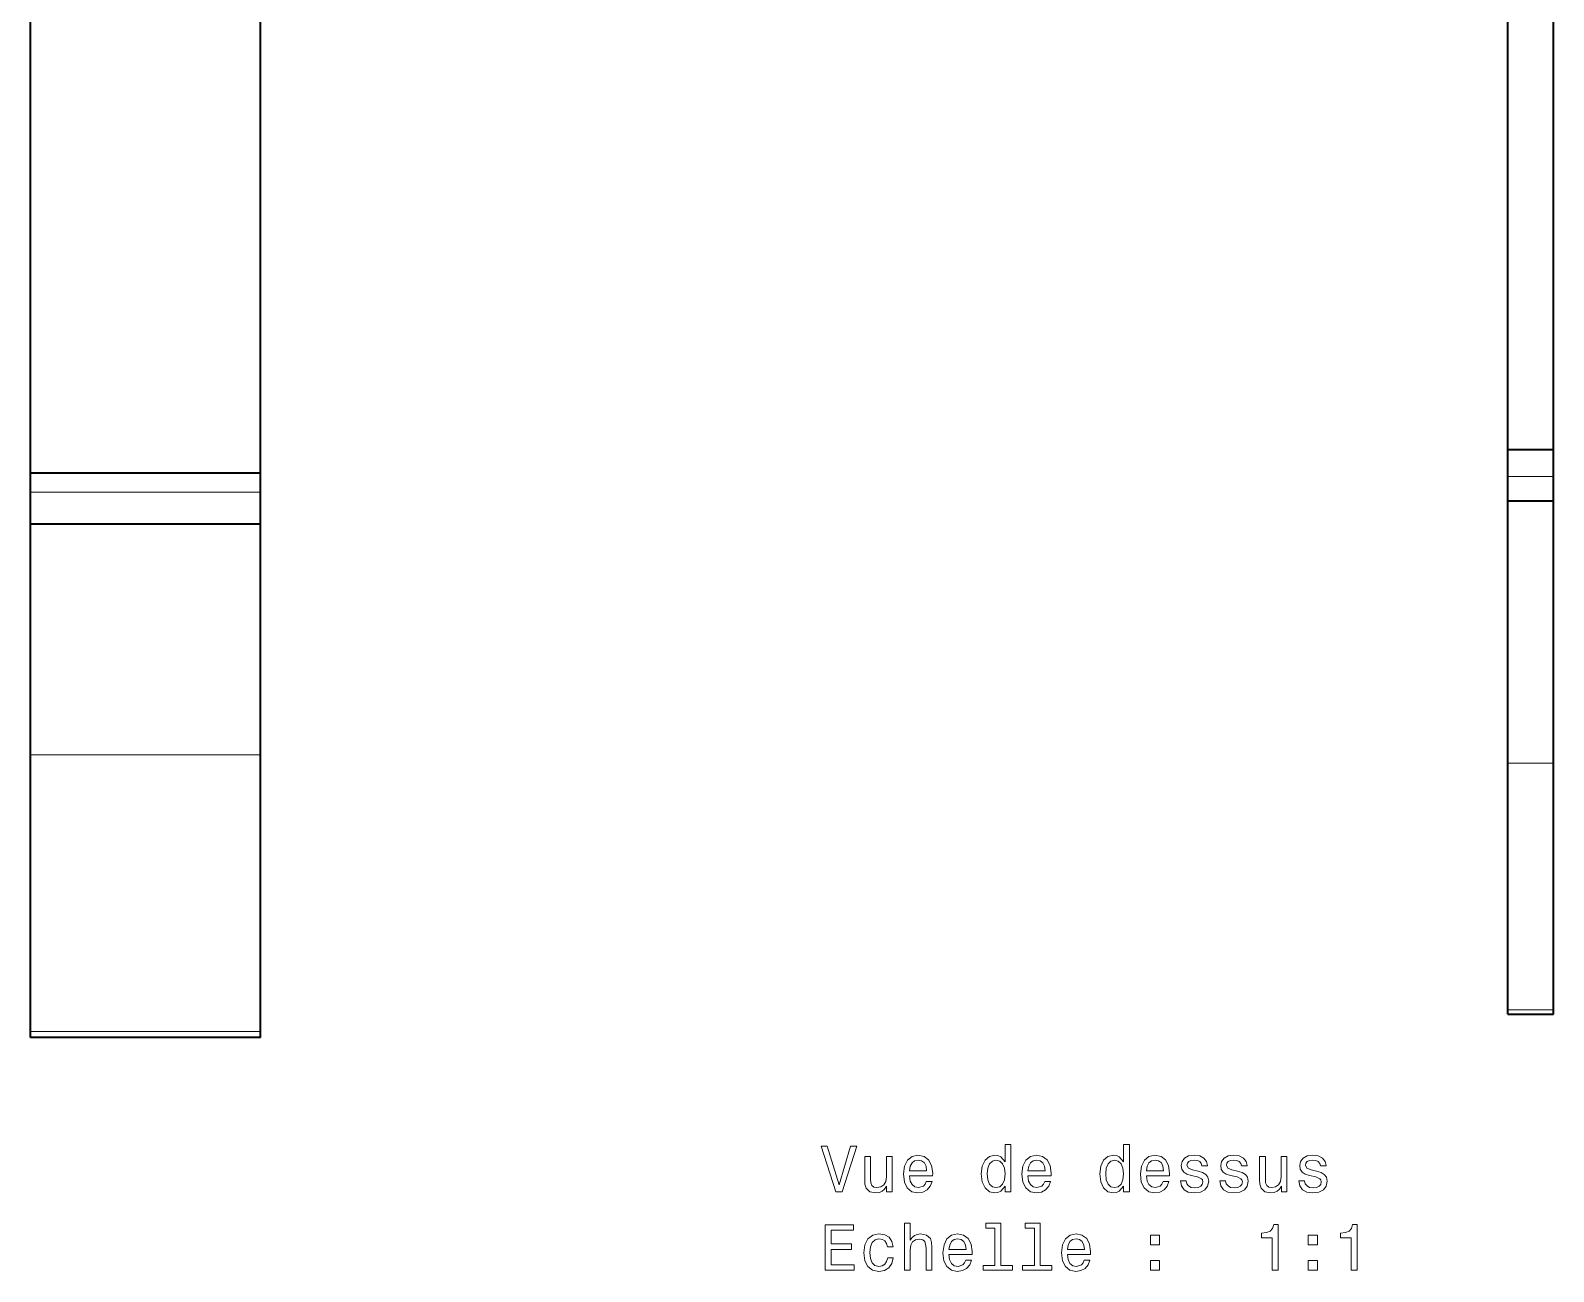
# Model space of a CAD drawing. Extents: x 155 to 1176, y 87 to 946.
# Drawn here: x 432.1 to 549.2, y 86.8 to 182.2 of the extents above; entities that cross this region are included whole.
import ezdxf

# ---------------------------------------------------------------- set-up
doc = ezdxf.new("R2010")
doc.units = 0

msp = doc.modelspace()

# ---------------------------------------------------------------- linework, layer by layer
at = {"color": 7, "lineweight": 35}
for p, q in [((432.13, 148.21), (432.13, 188.53)), ((449.83, 148.21), (449.83, 188.53)), ((545.73, 150.01), (545.73, 188.53)), ((549.23, 150.01), (549.23, 188.53)), ((432.13, 126.54), (432.13, 148.52)), ((545.73, 125.91), (545.73, 147.03)), ((549.23, 125.91), (549.23, 146.07)), ((432.13, 105.27), (432.13, 126.54)), ((449.83, 105.27), (449.83, 126.54))]:
    msp.add_line(p, q, dxfattribs=at)
at = {"color": 7, "lineweight": 35, "ltscale": 0.05417}
msp.add_line((545.73, 147.94), (545.73, 150.11), dxfattribs=at)
at = {"color": 7, "lineweight": 35, "ltscale": 0.0875}
for p, q in [((545.73, 150.01), (549.23, 150.01)), ((545.73, 146.07), (549.23, 146.07)), ((545.73, 106.62), (549.23, 106.62))]:
    msp.add_line(p, q, dxfattribs=at)
at = {"color": 7, "lineweight": 35, "ltscale": 0.051645}
msp.add_line((549.23, 147.94), (549.23, 150.01), dxfattribs=at)
at = {"color": 7, "lineweight": 35, "ltscale": 0.036798}
for p, q in [((432.13, 146.74), (432.13, 148.21)), ((449.83, 146.74), (449.83, 148.21))]:
    msp.add_line(p, q, dxfattribs=at)
at = {"color": 7, "lineweight": 35, "ltscale": 0.4425}
for p, q in [((449.83, 148.21), (432.13, 148.21)), ((449.83, 144.27), (432.13, 144.27)), ((449.83, 104.82), (432.13, 104.82))]:
    msp.add_line(p, q, dxfattribs=at)
at = {"color": 7, "lineweight": 35, "ltscale": 0.046878}
for p, q in [((545.73, 146.07), (545.73, 147.94)), ((549.23, 146.07), (549.23, 147.94))]:
    msp.add_line(p, q, dxfattribs=at)
at = {"color": 7, "lineweight": 13, "ltscale": 0.0875}
for p, q in [((545.73, 147.94), (549.23, 147.94)), ((545.73, 125.91), (549.23, 125.91)), ((545.73, 106.95), (549.23, 106.95))]:
    msp.add_line(p, q, dxfattribs=at)
at = {"color": 7, "lineweight": 35, "ltscale": 0.061766}
for p, q in [((432.13, 144.27), (432.13, 146.74)), ((449.83, 144.27), (449.83, 146.74))]:
    msp.add_line(p, q, dxfattribs=at)
at = {"color": 7, "lineweight": 13, "ltscale": 0.4425}
for p, q in [((449.83, 146.74), (432.13, 146.74)), ((449.83, 126.54), (432.13, 126.54)), ((449.83, 105.27), (432.13, 105.27))]:
    msp.add_line(p, q, dxfattribs=at)
at = {"color": 7, "lineweight": 35, "ltscale": 0.44309}
msp.add_line((449.83, 126.54), (449.83, 144.27), dxfattribs=at)
at = {"color": 7, "lineweight": 35, "ltscale": 0.47395}
for p, q in [((545.73, 106.95), (545.73, 125.91)), ((549.23, 106.95), (549.23, 125.91))]:
    msp.add_line(p, q, dxfattribs=at)
at = {"color": 7, "lineweight": 35, "ltscale": 0.008381}
for p, q in [((545.73, 106.62), (545.73, 106.95)), ((549.23, 106.62), (549.23, 106.95))]:
    msp.add_line(p, q, dxfattribs=at)
at = {"color": 7, "lineweight": 35, "ltscale": 0.011257}
for p, q in [((432.13, 104.82), (432.13, 105.27)), ((449.83, 104.82), (449.83, 105.27))]:
    msp.add_line(p, q, dxfattribs=at)
at = {"color": 7, "lineweight": 13}
for points in [[(495.18, 96.47), (494.3, 93.49), (493.4, 96.47), (492.92, 96.47), (494.05, 92.96), (494.55, 92.96), (495.66, 96.47)], [(507.06, 93.38), (507.06, 92.96), (507.51, 92.96), (507.51, 96.58), (507.07, 96.58), (507.07, 95.26), (506.73, 95.64), (506.52, 95.73), (506.29, 95.77), (505.86, 95.67), (505.53, 95.38), (505.31, 94.93), (505.23, 94.32), (505.31, 93.71), (505.53, 93.25), (505.86, 92.96), (506.29, 92.87), (506.52, 92.9), (506.74, 92.99)], [(516.17, 93.38), (516.17, 92.96), (516.62, 92.96), (516.62, 96.58), (516.18, 96.58), (516.18, 95.26), (515.84, 95.64), (515.63, 95.73), (515.4, 95.77), (514.97, 95.67), (514.63, 95.38), (514.42, 94.93), (514.34, 94.32), (514.42, 93.71), (514.63, 93.25), (514.97, 92.96), (515.4, 92.87), (515.63, 92.9), (515.84, 92.99)], [(498.38, 95.67), (497.94, 95.67), (497.94, 94.11), (497.89, 93.74), (497.74, 93.48), (497.51, 93.32), (497.21, 93.27), (496.98, 93.31), (496.83, 93.43), (496.74, 93.64), (496.72, 93.93), (496.72, 95.67), (496.28, 95.67), (496.28, 93.89), (496.29, 93.53), (496.39, 93.23), (496.68, 92.96), (497.15, 92.87), (497.4, 92.9), (497.62, 92.99), (497.8, 93.15), (497.96, 93.38), (497.96, 92.96), (498.38, 92.96)], [(499.72, 94.19), (501.49, 94.19), (501.5, 94.39), (501.42, 94.97), (501.19, 95.41), (500.84, 95.67), (500.37, 95.77), (499.91, 95.67), (499.56, 95.38), (499.33, 94.92), (499.25, 94.32), (499.33, 93.7), (499.55, 93.25), (499.9, 92.96), (500.36, 92.87), (500.75, 92.93), (501.07, 93.1), (501.31, 93.38), (501.45, 93.74), (501.01, 93.74), (500.92, 93.54), (500.79, 93.39), (500.41, 93.27), (500.12, 93.32), (499.91, 93.5), (499.77, 93.78), (499.72, 94.17)], [(499.72, 94.56), (499.77, 94.91), (499.91, 95.17), (500.11, 95.32), (500.39, 95.38), (500.65, 95.32), (500.86, 95.17), (500.99, 94.91), (501.03, 94.56)], [(506.36, 95.37), (506.66, 95.3), (506.88, 95.1), (507.01, 94.77), (507.06, 94.32), (507.01, 93.86), (506.88, 93.53), (506.66, 93.33), (506.36, 93.27), (506.09, 93.33), (505.87, 93.53), (505.73, 93.87), (505.69, 94.32), (505.73, 94.77), (505.87, 95.1), (506.09, 95.3)], [(508.82, 94.19), (510.6, 94.19), (510.6, 94.39), (510.52, 94.97), (510.3, 95.41), (509.95, 95.67), (509.48, 95.77), (509.02, 95.67), (508.67, 95.38), (508.44, 94.92), (508.36, 94.32), (508.44, 93.7), (508.66, 93.25), (509.01, 92.96), (509.46, 92.87), (509.86, 92.93), (510.18, 93.1), (510.42, 93.38), (510.55, 93.74), (510.12, 93.74), (510.02, 93.54), (509.89, 93.39), (509.52, 93.27), (509.23, 93.32), (509.02, 93.5), (508.87, 93.78), (508.82, 94.17)], [(508.82, 94.56), (508.88, 94.91), (509.02, 95.17), (509.22, 95.32), (509.49, 95.38), (509.76, 95.32), (509.97, 95.17), (510.09, 94.91), (510.14, 94.56)], [(515.47, 95.37), (515.76, 95.3), (515.99, 95.1), (516.12, 94.77), (516.17, 94.32), (516.12, 93.86), (515.99, 93.53), (515.76, 93.33), (515.47, 93.27), (515.19, 93.33), (514.98, 93.53), (514.84, 93.87), (514.8, 94.32), (514.84, 94.77), (514.98, 95.1), (515.19, 95.3)], [(517.93, 94.19), (519.71, 94.19), (519.71, 94.39), (519.63, 94.97), (519.41, 95.41), (519.06, 95.67), (518.59, 95.77), (518.13, 95.67), (517.78, 95.38), (517.55, 94.92), (517.47, 94.32), (517.54, 93.7), (517.77, 93.25), (518.12, 92.96), (518.57, 92.87), (518.97, 92.93), (519.29, 93.1), (519.53, 93.38), (519.66, 93.74), (519.22, 93.74), (519.13, 93.54), (519, 93.39), (518.63, 93.27), (518.34, 93.32), (518.12, 93.5), (517.98, 93.78), (517.93, 94.17)], [(517.93, 94.56), (517.99, 94.91), (518.12, 95.17), (518.33, 95.32), (518.6, 95.38), (518.87, 95.32), (519.08, 95.17), (519.2, 94.91), (519.25, 94.56)], [(521.91, 94.54), (521.48, 94.64), (521.16, 94.76), (521.05, 95), (521.08, 95.16), (521.19, 95.28), (521.36, 95.36), (521.61, 95.39), (521.85, 95.36), (522.03, 95.27), (522.15, 95.13), (522.2, 94.95), (522.64, 94.95), (522.64, 94.96), (522.56, 95.29), (522.35, 95.54), (522.03, 95.71), (521.61, 95.77), (521.18, 95.71), (520.87, 95.54), (520.67, 95.29), (520.61, 94.98), (520.66, 94.68), (520.8, 94.47), (521.03, 94.31), (521.37, 94.21), (521.86, 94.09), (522.16, 93.96), (522.24, 93.86), (522.27, 93.71), (522.23, 93.52), (522.11, 93.38), (521.91, 93.29), (521.65, 93.26), (521.37, 93.29), (521.17, 93.4), (521.03, 93.57), (520.98, 93.8), (520.55, 93.8), (520.62, 93.4), (520.83, 93.11), (521.15, 92.93), (521.61, 92.87), (522.08, 92.93), (522.43, 93.11), (522.64, 93.39), (522.72, 93.76), (522.66, 94.08), (522.51, 94.29), (522.25, 94.44)], [(524.94, 94.54), (524.51, 94.64), (524.2, 94.76), (524.09, 95), (524.12, 95.16), (524.23, 95.28), (524.4, 95.36), (524.64, 95.39), (524.88, 95.36), (525.07, 95.27), (525.19, 95.13), (525.24, 94.95), (525.67, 94.95), (525.67, 94.96), (525.6, 95.29), (525.39, 95.54), (525.07, 95.71), (524.64, 95.77), (524.22, 95.71), (523.9, 95.54), (523.71, 95.29), (523.65, 94.98), (523.69, 94.68), (523.83, 94.47), (524.06, 94.31), (524.4, 94.21), (524.9, 94.09), (525.2, 93.96), (525.28, 93.86), (525.31, 93.71), (525.26, 93.52), (525.14, 93.38), (524.95, 93.29), (524.68, 93.26), (524.41, 93.29), (524.21, 93.4), (524.07, 93.57), (524.01, 93.8), (523.59, 93.8), (523.66, 93.4), (523.86, 93.11), (524.19, 92.93), (524.64, 92.87), (525.12, 92.93), (525.47, 93.11), (525.68, 93.39), (525.75, 93.76), (525.7, 94.08), (525.54, 94.29), (525.29, 94.44)], [(528.74, 95.67), (528.3, 95.67), (528.3, 94.11), (528.25, 93.74), (528.1, 93.48), (527.87, 93.32), (527.57, 93.27), (527.34, 93.31), (527.19, 93.43), (527.1, 93.64), (527.08, 93.93), (527.08, 95.67), (526.64, 95.67), (526.64, 93.89), (526.65, 93.53), (526.75, 93.23), (527.04, 92.96), (527.51, 92.87), (527.76, 92.9), (527.98, 92.99), (528.16, 93.15), (528.32, 93.38), (528.32, 92.96), (528.74, 92.96)], [(531.01, 94.54), (530.59, 94.64), (530.27, 94.76), (530.16, 95), (530.19, 95.16), (530.3, 95.28), (530.47, 95.36), (530.72, 95.39), (530.95, 95.36), (531.14, 95.27), (531.26, 95.13), (531.31, 94.95), (531.75, 94.95), (531.75, 94.96), (531.67, 95.29), (531.46, 95.54), (531.14, 95.71), (530.72, 95.77), (530.29, 95.71), (529.98, 95.54), (529.78, 95.29), (529.72, 94.98), (529.76, 94.68), (529.9, 94.47), (530.14, 94.31), (530.47, 94.21), (530.97, 94.09), (531.27, 93.96), (531.35, 93.86), (531.38, 93.71), (531.34, 93.52), (531.22, 93.38), (531.02, 93.29), (530.76, 93.26), (530.48, 93.29), (530.28, 93.4), (530.14, 93.57), (530.09, 93.8), (529.66, 93.8), (529.73, 93.4), (529.93, 93.11), (530.26, 92.93), (530.72, 92.87), (531.19, 92.93), (531.54, 93.11), (531.75, 93.39), (531.83, 93.76), (531.77, 94.08), (531.61, 94.29), (531.36, 94.44)], [(493.24, 86.92), (495.46, 86.92), (495.46, 87.34), (493.7, 87.34), (493.7, 88.52), (495.27, 88.52), (495.27, 88.94), (493.7, 88.94), (493.7, 89.99), (495.42, 89.99), (495.42, 90.42), (493.24, 90.42)], [(499.33, 86.92), (499.77, 86.92), (499.77, 88.48), (499.82, 88.84), (499.96, 89.1), (500.19, 89.26), (500.49, 89.32), (500.73, 89.27), (500.89, 89.13), (500.96, 88.91), (500.99, 88.61), (500.99, 86.92), (501.43, 86.92), (501.43, 88.7), (501.41, 89.05), (501.32, 89.35), (501.02, 89.62), (500.56, 89.72), (500.31, 89.68), (500.09, 89.59), (499.91, 89.44), (499.77, 89.23), (499.77, 90.54), (499.33, 90.54)], [(506.28, 90.16), (506.28, 87.29), (505.37, 87.29), (505.37, 86.92), (507.63, 86.92), (507.63, 87.29), (506.73, 87.29), (506.73, 90.54), (505.59, 90.54), (505.59, 90.16)], [(509.32, 90.16), (509.32, 87.29), (508.41, 87.29), (508.41, 86.92), (510.67, 86.92), (510.67, 87.29), (509.76, 87.29), (509.76, 90.54), (508.62, 90.54), (508.62, 90.16)], [(527.6, 86.92), (528.06, 86.92), (528.06, 90.44), (527.72, 90.44), (527.63, 90.13), (527.45, 89.93), (527.17, 89.81), (526.79, 89.77), (526.79, 89.41), (527.6, 89.41)], [(533.68, 86.92), (534.14, 86.92), (534.14, 90.44), (533.79, 90.44), (533.7, 90.13), (533.52, 89.93), (533.24, 89.81), (532.86, 89.77), (532.86, 89.41), (533.68, 89.41)], [(498.02, 88.73), (498.46, 88.73), (498.36, 89.13), (498.15, 89.45), (497.81, 89.64), (497.37, 89.72), (496.89, 89.62), (496.52, 89.34), (496.29, 88.88), (496.21, 88.26), (496.28, 87.65), (496.51, 87.2), (496.87, 86.92), (497.36, 86.82), (497.79, 86.9), (498.13, 87.11), (498.36, 87.44), (498.46, 87.88), (498.04, 87.88), (497.96, 87.6), (497.82, 87.39), (497.62, 87.26), (497.37, 87.22), (497.06, 87.28), (496.84, 87.49), (496.71, 87.81), (496.66, 88.28), (496.71, 88.73), (496.85, 89.06), (497.07, 89.26), (497.37, 89.33), (497.63, 89.29), (497.83, 89.17), (497.96, 88.98)], [(502.75, 88.14), (504.53, 88.14), (504.53, 88.35), (504.45, 88.93), (504.23, 89.36), (503.88, 89.62), (503.41, 89.72), (502.95, 89.62), (502.6, 89.34), (502.37, 88.88), (502.29, 88.27), (502.36, 87.65), (502.59, 87.2), (502.94, 86.92), (503.39, 86.82), (503.79, 86.89), (504.11, 87.06), (504.35, 87.33), (504.48, 87.69), (504.04, 87.69), (503.95, 87.49), (503.82, 87.34), (503.45, 87.22), (503.16, 87.27), (502.94, 87.45), (502.8, 87.74), (502.75, 88.13)], [(502.75, 88.51), (502.81, 88.86), (502.94, 89.12), (503.15, 89.28), (503.42, 89.33), (503.69, 89.28), (503.9, 89.12), (504.02, 88.86), (504.07, 88.51)], [(511.86, 88.14), (513.64, 88.14), (513.64, 88.35), (513.56, 88.93), (513.34, 89.36), (512.98, 89.62), (512.52, 89.72), (512.06, 89.62), (511.7, 89.34), (511.48, 88.88), (511.4, 88.27), (511.47, 87.65), (511.7, 87.2), (512.05, 86.92), (512.5, 86.82), (512.89, 86.89), (513.22, 87.06), (513.45, 87.33), (513.59, 87.69), (513.15, 87.69), (513.06, 87.49), (512.93, 87.34), (512.56, 87.22), (512.27, 87.27), (512.05, 87.45), (511.91, 87.74), (511.86, 88.13)], [(511.86, 88.51), (511.92, 88.86), (512.05, 89.12), (512.26, 89.28), (512.53, 89.33), (512.8, 89.28), (513, 89.12), (513.13, 88.86), (513.18, 88.51)], [(518.24, 88.87), (518.94, 88.87), (518.94, 89.62), (518.24, 89.62)], [(530.38, 88.87), (531.08, 88.87), (531.08, 89.62), (530.38, 89.62)], [(518.24, 86.92), (518.94, 86.92), (518.94, 87.67), (518.24, 87.67)], [(530.38, 86.92), (531.08, 86.92), (531.08, 87.67), (530.38, 87.67)]]:
    msp.add_lwpolyline(points, close=True, dxfattribs=at)

doc.saveas('drawing.dxf')
